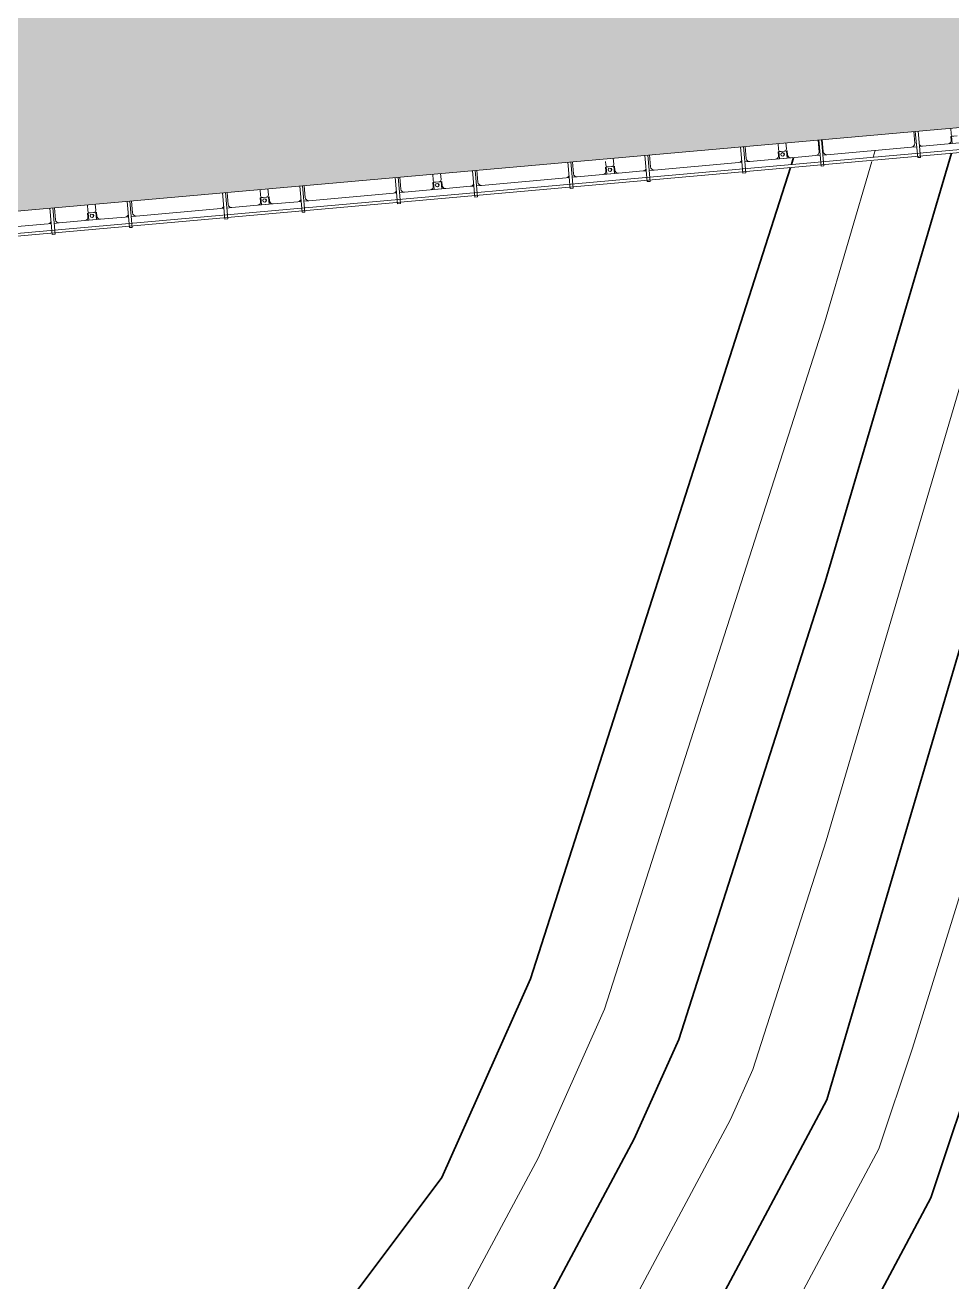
# Model space of a CAD drawing. Header units: millimetres. Extents: x -861324 to 439029, y -308065 to 694685.
# Drawn here: x -36816 to -23398, y 26268 to 44471 of the extents above; entities that cross this region are included whole.
import ezdxf

# ---------------------------------------------------------------- set-up
doc = ezdxf.new("R2010")
doc.units = ezdxf.units.MM
for name, color, linetype, lineweight in [('A-DETL-GENF', 92, 'Continuous', 9), ('A-DETL-THIN', 151, 'Continuous', 9), ('A-GENM', 13, 'Continuous', 9), ('C-TOPO-MAJR', 7, 'Continuous', 35), ('C-TOPO-MINR', 7, 'Continuous', 9), ('S-BEAM', 12, 'Continuous', 9)]:
    doc.layers.add(name, color=color, linetype=linetype, lineweight=lineweight)

# ---------------------------------------------------------------- blocks, each defined once
blk = doc.blocks.new('Dầm C52 - Dầm C52-21033-BỐ TRÍ BÈ PIN HỒ BẢN MÒNG')
at = {"layer": 'S-BEAM', "color": 7}
for p, q in [((-63519, -20), (-63519, 20)), ((-63519, 20), (-63137, 20)), ((-63137, -20), (-63519, -20))]:
    blk.add_line(p, q, dxfattribs=at)
blk = doc.blocks.new('Dầm C52 - Dầm C52-21034-BỐ TRÍ BÈ PIN HỒ BẢN MÒNG')
at = {"layer": 'S-BEAM', "color": 7}
for p, q in [((-63521, -20), (-63521, 20)), ((-63521, 20), (-63139, 20)), ((-63139, -20), (-63521, -20))]:
    blk.add_line(p, q, dxfattribs=at)
blk = doc.blocks.new('Dầm C52 - Dầm C52-21035-BỐ TRÍ BÈ PIN HỒ BẢN MÒNG')
at = {"layer": 'S-BEAM', "color": 7}
for p, q in [((-63523, -20), (-63523, 20)), ((-63523, 20), (-63141, 20)), ((-63141, -20), (-63523, -20))]:
    blk.add_line(p, q, dxfattribs=at)
blk = doc.blocks.new('Dầm C52 - Dầm C52-21036-BỐ TRÍ BÈ PIN HỒ BẢN MÒNG')
at = {"layer": 'S-BEAM', "color": 7}
for p, q in [((-63524, -20), (-63524, 20)), ((-63524, 20), (-63142, 20)), ((-63142, -20), (-63524, -20))]:
    blk.add_line(p, q, dxfattribs=at)
blk = doc.blocks.new('Dầm C52 - Dầm C52-21037-BỐ TRÍ BÈ PIN HỒ BẢN MÒNG')
at = {"layer": 'S-BEAM', "color": 7}
for p, q in [((-63526, -20), (-63526, 20)), ((-63526, 20), (-63144, 20)), ((-63144, -20), (-63526, -20))]:
    blk.add_line(p, q, dxfattribs=at)
blk = doc.blocks.new('Dầm C52 - Dầm C52-21038-BỐ TRÍ BÈ PIN HỒ BẢN MÒNG')
at = {"layer": 'S-BEAM', "color": 7}
for p, q in [((-63528, -20), (-63528, 20)), ((-63528, 20), (-63146, 20)), ((-63146, -20), (-63528, -20))]:
    blk.add_line(p, q, dxfattribs=at)
blk = doc.blocks.new('Dầm C52 - Dầm C52-21039-BỐ TRÍ BÈ PIN HỒ BẢN MÒNG')
at = {"layer": 'S-BEAM', "color": 7}
for p, q in [((-63530, -20), (-63530, 20)), ((-63530, 20), (-63148, 20)), ((-63148, -20), (-63530, -20))]:
    blk.add_line(p, q, dxfattribs=at)
blk = doc.blocks.new('Dầm C52 - Dầm C52-21040-BỐ TRÍ BÈ PIN HỒ BẢN MÒNG')
at = {"layer": 'S-BEAM', "color": 7}
for p, q in [((-63531, -20), (-63531, 20)), ((-63531, 20), (-63149, 20)), ((-63149, -20), (-63531, -20))]:
    blk.add_line(p, q, dxfattribs=at)
blk = doc.blocks.new('Dầm C52 - Dầm C52-21041-BỐ TRÍ BÈ PIN HỒ BẢN MÒNG')
at = {"layer": 'S-BEAM', "color": 7}
for p, q in [((-63533, -20), (-63533, 20)), ((-63533, 20), (-63151, 20)), ((-63151, -20), (-63533, -20))]:
    blk.add_line(p, q, dxfattribs=at)
blk = doc.blocks.new('Dầm C52 - Dầm C52-21042-BỐ TRÍ BÈ PIN HỒ BẢN MÒNG')
at = {"layer": 'S-BEAM', "color": 7}
for p, q in [((-63535, -20), (-63535, 20)), ((-63535, 20), (-63153, 20)), ((-63153, -20), (-63535, -20))]:
    blk.add_line(p, q, dxfattribs=at)
blk = doc.blocks.new('Dầm C52 - Dầm C52-21043-BỐ TRÍ BÈ PIN HỒ BẢN MÒNG')
at = {"layer": 'S-BEAM', "color": 7}
for p, q in [((-63537, -20), (-63537, 20)), ((-63537, 20), (-63155, 20)), ((-63155, -20), (-63537, -20))]:
    blk.add_line(p, q, dxfattribs=at)
blk = doc.blocks.new('Dầm C52 - Hộp 40x60-15956-BỐ TRÍ BÈ PIN HỒ BẢN MÒNG')
at = {"layer": 'S-BEAM', "color": 7}
for p, q in [((1822, 20), (37158, 20)), ((37158, -20), (1822, -20))]:
    blk.add_line(p, q, dxfattribs=at)
blk = doc.blocks.new('Dai phao do pin - DẢI PHAO ĐỠ PIN-V103-BỐ TRÍ BÈ PIN HỒ BẢN MÒNG')
at = {"layer": 'A-GENM', "color": 7}
for p, q in [((54490, -173), (54490, 0)), ((43390, 0), (43390, -173)), ((43860, -173), (43860, -118)), ((43860, -118), (43952, -118)), ((43868, 0), (43868, -88)), ((43898, -118), (43990, -118)), ((43982, -88), (43982, 0)), ((43990, -118), (43990, -173)), ((44510, 0), (44510, -173)), ((45900, 0), (45900, -173)), ((46370, -173), (46370, -118)), ((46370, -118), (46462, -118)), ((46378, 0), (46378, -88)), ((46408, -118), (46500, -118)), ((46492, -88), (46492, 0)), ((46500, -118), (46500, -173)), ((47020, 0), (47020, -173)), ((48410, 0), (48410, -173)), ((48880, -173), (48880, -118)), ((48880, -118), (48972, -118)), ((48888, 0), (48888, -88)), ((48918, -118), (49010, -118)), ((49002, -88), (49002, 0)), ((49010, -118), (49010, -173)), ((49530, 0), (49530, -173)), ((50920, 0), (50920, -173)), ((51390, -173), (51390, -118)), ((51390, -118), (51482, -118)), ((51398, -37), (51398, -88)), ((51428, -118), (51520, -118)), ((51512, -88), (51512, 0)), ((51520, -118), (51520, -173)), ((52040, 0), (52040, -173)), ((53430, 0), (53430, -173)), ((53900, -173), (53900, -118)), ((53900, -118), (53992, -118)), ((53908, 0), (53908, -88)), ((53938, -118), (54030, -118)), ((54022, -88), (54022, 0)), ((54030, -118), (54030, -173)), ((54550, 0), (54550, -173)), ((55880, -173), (55880, 0)), ((56410, -173), (56410, -118)), ((56410, -118), (56502, -118)), ((56418, 0), (56418, -88)), ((42050, -223), (43280, -223)), ((43325, -223), (43280, -223)), ((43440, -223), (43365, -223)), ((43440, -223), (43810, -223)), ((44040, -223), (44400, -223)), ((44445, -223), (44400, -223)), ((44560, -223), (44485, -223)), ((44560, -223), (45790, -223)), ((45835, -223), (45790, -223)), ((45950, -223), (45875, -223)), ((45950, -223), (46320, -223)), ((46550, -223), (46910, -223)), ((46955, -223), (46910, -223)), ((47070, -223), (46995, -223)), ((47070, -223), (48300, -223)), ((48345, -223), (48300, -223)), ((48460, -223), (48385, -223)), ((48460, -223), (48830, -223)), ((49060, -223), (49420, -223)), ((49465, -223), (49420, -223)), ((49580, -223), (49505, -223)), ((49580, -223), (50810, -223)), ((50855, -223), (50810, -223)), ((50970, -223), (50895, -223)), ((50970, -223), (51340, -223)), ((51570, -223), (51930, -223)), ((51975, -223), (51930, -223)), ((52090, -223), (52015, -223)), ((52090, -223), (53320, -223)), ((53365, -223), (53320, -223)), ((53480, -223), (53405, -223)), ((53480, -223), (53850, -223)), ((54080, -223), (54440, -223)), ((54499, -223), (54440, -223)), ((54600, -223), (54539, -223)), ((54600, -223), (55830, -223)), ((55904, -223), (55830, -223)), ((55990, -223), (55944, -223)), ((55990, -223), (56360, -223))]:
    blk.add_line(p, q, dxfattribs=at)
at = {"layer": 'A-GENM', "color": 9}
for p, q in [((43952, -118), (43860, -118)), ((43860, -118), (43860, -173)), ((43860, -173), (43860, -118)), ((43860, -118), (43860, -173)), ((43860, -118), (43952, -118)), ((43952, -118), (43860, -118)), ((43868, -223), (43868, -116)), ((43868, -116), (43868, -223)), ((43990, -118), (43898, -118)), ((43898, -118), (43990, -118)), ((43990, -118), (43898, -118)), ((43982, -116), (43982, -223)), ((43982, -223), (43982, -116)), ((43990, -173), (43990, -118)), ((43990, -118), (43990, -173)), ((43990, -173), (43990, -118)), ((46462, -118), (46370, -118)), ((46370, -118), (46370, -173)), ((46370, -173), (46370, -118)), ((46370, -118), (46370, -173)), ((46370, -118), (46462, -118)), ((46462, -118), (46370, -118)), ((46378, -223), (46378, -116)), ((46378, -116), (46378, -223)), ((46500, -118), (46408, -118)), ((46408, -118), (46500, -118)), ((46500, -118), (46408, -118)), ((46492, -116), (46492, -223)), ((46492, -223), (46492, -116)), ((46500, -173), (46500, -118)), ((46500, -118), (46500, -173)), ((46500, -173), (46500, -118)), ((48972, -118), (48880, -118)), ((48880, -118), (48880, -173)), ((48880, -173), (48880, -118)), ((48880, -118), (48880, -173)), ((48880, -118), (48972, -118)), ((48972, -118), (48880, -118)), ((48888, -223), (48888, -116)), ((48888, -116), (48888, -223)), ((49010, -118), (48918, -118)), ((48918, -118), (49010, -118)), ((49010, -118), (48918, -118)), ((49002, -116), (49002, -223)), ((49002, -223), (49002, -116)), ((49010, -173), (49010, -118)), ((49010, -118), (49010, -173)), ((49010, -173), (49010, -118)), ((51482, -118), (51390, -118)), ((51390, -118), (51390, -173)), ((51390, -173), (51390, -118)), ((51390, -118), (51390, -173)), ((51390, -118), (51482, -118)), ((51482, -118), (51390, -118)), ((51398, -223), (51398, -116)), ((51398, -116), (51398, -223)), ((51520, -118), (51428, -118)), ((51428, -118), (51520, -118)), ((51520, -118), (51428, -118)), ((51512, -116), (51512, -223)), ((51512, -223), (51512, -116)), ((51520, -173), (51520, -118)), ((51520, -118), (51520, -173)), ((51520, -173), (51520, -118)), ((53992, -118), (53900, -118)), ((53900, -118), (53900, -173)), ((53900, -173), (53900, -118)), ((53900, -118), (53900, -173)), ((53900, -118), (53992, -118)), ((53992, -118), (53900, -118)), ((53908, -223), (53908, -116)), ((53908, -116), (53908, -223)), ((54030, -118), (53938, -118)), ((53938, -118), (54030, -118)), ((54030, -118), (53938, -118)), ((54022, -116), (54022, -223)), ((54022, -223), (54022, -116)), ((54030, -173), (54030, -118)), ((54030, -118), (54030, -173)), ((54030, -173), (54030, -118)), ((56502, -118), (56410, -118)), ((56410, -118), (56410, -173)), ((56410, -173), (56410, -118)), ((56410, -118), (56410, -173)), ((56410, -118), (56502, -118)), ((56502, -118), (56410, -118)), ((56418, -223), (56418, -116)), ((56418, -116), (56418, -223)), ((43325, -223), (43280, -223)), ((43440, -223), (43365, -223)), ((43982, -223), (43810, -223)), ((43810, -223), (43982, -223)), ((44040, -223), (43868, -223)), ((43868, -223), (44040, -223)), ((44445, -223), (44400, -223)), ((44560, -223), (44485, -223)), ((45835, -223), (45790, -223)), ((45950, -223), (45875, -223)), ((46492, -223), (46320, -223)), ((46320, -223), (46492, -223)), ((46550, -223), (46378, -223)), ((46378, -223), (46550, -223)), ((46955, -223), (46910, -223)), ((47070, -223), (46995, -223)), ((48345, -223), (48300, -223)), ((48460, -223), (48385, -223)), ((49002, -223), (48830, -223)), ((48830, -223), (49002, -223)), ((49060, -223), (48888, -223)), ((48888, -223), (49060, -223)), ((49465, -223), (49420, -223)), ((49580, -223), (49505, -223)), ((50855, -223), (50810, -223)), ((50970, -223), (50895, -223)), ((51512, -223), (51340, -223)), ((51340, -223), (51512, -223)), ((51570, -223), (51398, -223)), ((51398, -223), (51570, -223)), ((51975, -223), (51930, -223)), ((52090, -223), (52015, -223)), ((53365, -223), (53320, -223)), ((53480, -223), (53405, -223)), ((54022, -223), (53850, -223)), ((53850, -223), (54022, -223)), ((54080, -223), (53908, -223)), ((53908, -223), (54080, -223)), ((54499, -223), (54440, -223)), ((54600, -223), (54539, -223)), ((55904, -223), (55830, -223)), ((55990, -223), (55944, -223)), ((56532, -223), (56360, -223)), ((56360, -223), (56532, -223))]:
    blk.add_line(p, q, dxfattribs=at)
at = {"layer": 'A-GENM', "color": 7}
for centre, radius, start, end in [((43440, -173), 50, 180, 270), ((43810, -173), 50, 270, 360), ((43898, -88), 30, 180, 270), ((43952, -88), 30, 270, 360), ((44040, -173), 50, 180, 270), ((44560, -173), 50, 180, 270), ((45950, -173), 50, 180, 270), ((46320, -173), 50, 270, 360), ((46408, -88), 30, 180, 270), ((46462, -88), 30, 270, 360), ((46550, -173), 50, 180, 270), ((47070, -173), 50, 180, 270), ((48460, -173), 50, 180, 270), ((48830, -173), 50, 270, 360), ((48918, -88), 30, 180, 270), ((48972, -88), 30, 270, 360), ((49060, -173), 50, 180, 270), ((49580, -173), 50, 180, 270), ((50970, -173), 50, 180, 270), ((51340, -173), 50, 270, 360), ((51428, -88), 30, 180, 270), ((51482, -88), 30, 270, 360), ((51570, -173), 50, 180, 270), ((52090, -173), 50, 180, 270), ((53480, -173), 50, 180, 270), ((53850, -173), 50, 270, 360), ((53938, -88), 30, 180, 270), ((53992, -88), 30, 270, 360), ((54080, -173), 50, 180, 270), ((54440, -173), 50, 270, 360), ((54600, -173), 50, 180, 270), ((55830, -173), 50, 270, 360), ((56360, -173), 50, 270, 360), ((56448, -88), 30, 180, 270), ((43280, -173), 50, 270, 330), ((44400, -173), 50, 270, 330), ((45790, -173), 50, 270, 330), ((46910, -173), 50, 270, 330), ((48300, -173), 50, 270, 330), ((49420, -173), 50, 270, 330), ((50810, -173), 50, 270, 330), ((51930, -173), 50, 270, 330), ((53320, -173), 50, 270, 330), ((55990, -173), 50, 210, 270)]:
    blk.add_arc(centre, radius, start, end, dxfattribs=at)
at = {"layer": 'A-GENM', "color": 9}
for centre, radius, start, end in [((43810, -173), 50, 285, 0), ((43810, -173), 50, 285, 360), ((43810, -173), 50, 285, 0), ((43919, -162), 25, 0, 180), ((43919, -162), 25, 360, 180), ((43919, -162), 25, 180, 360), ((43919, -162), 25, 180, 360), ((43921, -162), 25, 0, 180), ((43921, -162), 25, 0, 180), ((43921, -162), 25, 180, 0), ((43921, -162), 25, 180, 0), ((43952, -88), 30, 270, 285), ((43952, -88), 30, 270, 285), ((43952, -88), 30, 270, 285), ((44040, -173), 50, 180, 255), ((44040, -173), 50, 180, 255), ((44040, -173), 50, 180, 255), ((46320, -173), 50, 285, 0), ((46320, -173), 50, 285, 360), ((46320, -173), 50, 285, 0), ((46429, -162), 25, 0, 180), ((46429, -162), 25, 360, 180), ((46429, -162), 25, 180, 360), ((46429, -162), 25, 180, 360), ((46431, -162), 25, 0, 180), ((46431, -162), 25, 0, 180), ((46431, -162), 25, 180, 0), ((46431, -162), 25, 180, 0), ((46462, -88), 30, 270, 285), ((46462, -88), 30, 270, 285), ((46462, -88), 30, 270, 285), ((46550, -173), 50, 180, 255), ((46550, -173), 50, 180, 255), ((46550, -173), 50, 180, 255), ((48830, -173), 50, 285, 0), ((48830, -173), 50, 285, 360), ((48830, -173), 50, 285, 0), ((48939, -162), 25, 0, 180), ((48939, -162), 25, 360, 180), ((48939, -162), 25, 180, 0), ((48939, -162), 25, 180, 360), ((48941, -162), 25, 0, 180), ((48941, -162), 25, 0, 180), ((48941, -162), 25, 180, 0), ((48941, -162), 25, 180, 0), ((48972, -88), 30, 270, 285), ((48972, -88), 30, 270, 285), ((48972, -88), 30, 270, 285), ((49060, -173), 50, 180, 255), ((49060, -173), 50, 180, 255), ((49060, -173), 50, 180, 255), ((51340, -173), 50, 285, 0), ((51340, -173), 50, 285, 360), ((51340, -173), 50, 285, 0), ((51449, -162), 25, 0, 180), ((51449, -162), 25, 360, 180), ((51449, -162), 25, 180, 0), ((51449, -162), 25, 180, 360), ((51451, -162), 25, 0, 180), ((51451, -162), 25, 0, 180), ((51451, -162), 25, 180, 0), ((51451, -162), 25, 180, 0), ((51482, -88), 30, 270, 285), ((51482, -88), 30, 270, 285), ((51482, -88), 30, 270, 285), ((51570, -173), 50, 180, 255), ((51570, -173), 50, 180, 255), ((51570, -173), 50, 180, 255), ((53850, -173), 50, 285, 0), ((53850, -173), 50, 285, 360), ((53850, -173), 50, 285, 0), ((53959, -162), 25, 0, 180), ((53959, -162), 25, 360, 180), ((53959, -162), 25, 180, 0), ((53959, -162), 25, 180, 360), ((53961, -162), 25, 0, 180), ((53961, -162), 25, 0, 180), ((53961, -162), 25, 180, 0), ((53961, -162), 25, 180, 0), ((53992, -88), 30, 270, 285), ((53992, -88), 30, 270, 285), ((53992, -88), 30, 270, 285), ((54080, -173), 50, 180, 255), ((54080, -173), 50, 180, 255), ((54080, -173), 50, 180, 255), ((56360, -173), 50, 285, 0), ((56360, -173), 50, 285, 360), ((56360, -173), 50, 285, 0)]:
    blk.add_arc(centre, radius, start, end, dxfattribs=at)
blk = doc.blocks.new('HOBANMONG_BEPIN 4_rvt-1-BỐ TRÍ BÈ PIN HỒ BẢN MÒNG')
at = {"layer": 'A-GENM', "lineweight": 9, "rotation": 5.079345730330462}
blk.add_blockref('Dai phao do pin - DẢI PHAO ĐỠ PIN-V103-BỐ TRÍ BÈ PIN HỒ BẢN MÒNG', (-79611, 37983), dxfattribs=at)
at = {"layer": 'S-BEAM', "lineweight": 9}
for name, p, rotation in [('Dầm C52 - Dầm C52-21043-BỐ TRÍ BÈ PIN HỒ BẢN MÒNG', (-29498, 105841), 95.07934573032993), ('Dầm C52 - Dầm C52-21042-BỐ TRÍ BÈ PIN HỒ BẢN MÒNG', (-30897, 105715), 95.07934573032993), ('Dầm C52 - Dầm C52-21040-BỐ TRÍ BÈ PIN HỒ BẢN MÒNG', (-33412, 105488), 95.07934573032993), ('Dầm C52 - Dầm C52-21041-BỐ TRÍ BÈ PIN HỒ BẢN MÒNG', (-32027, 105613), 95.07934573032993), ('Dầm C52 - Dầm C52-21039-BỐ TRÍ BÈ PIN HỒ BẢN MÒNG', (-34527, 105387), 95.07934573032993), ('Dầm C52 - Dầm C52-21037-BỐ TRÍ BÈ PIN HỒ BẢN MÒNG', (-37027, 105161), 95.07934573032993), ('Dầm C52 - Dầm C52-21038-BỐ TRÍ BÈ PIN HỒ BẢN MÒNG', (-35911, 105262), 95.07934573032993), ('Dầm C52 - Dầm C52-21035-BỐ TRÍ BÈ PIN HỒ BẢN MÒNG', (-39527, 104936), 95.07934573032993), ('Dầm C52 - Dầm C52-21036-BỐ TRÍ BÈ PIN HỒ BẢN MÒNG', (-38411, 105036), 95.07934573032993), ('Dầm C52 - Dầm C52-21034-BỐ TRÍ BÈ PIN HỒ BẢN MÒNG', (-40911, 104811), 95.07934573032993), ('Dầm C52 - Dầm C52-21033-BỐ TRÍ BÈ PIN HỒ BẢN MÒNG', (-42027, 104710), 95.07934573032993), ('Dầm C52 - Hộp 40x60-15956-BỐ TRÍ BÈ PIN HỒ BẢN MÒNG', (-46405, 40593), 5.079345730330104)]:
    blk.add_blockref(name, p, dxfattribs=dict(at, rotation=rotation))

msp = doc.modelspace()

# ---------------------------------------------------------------- hatches: boundary and pattern name
at = {"layer": 'A-DETL-GENF'}
msp.add_hatch(color=8, dxfattribs=at).paths.add_polyline_path([(-77890, -10053), (-40370, -6718), (-44620, 41093), (-10168, 44155), (-21324, 169661), (-93296, 163263), (-77965, -9210)])

# ---------------------------------------------------------------- linework, layer by layer
at = {"layer": 'A-DETL-THIN'}
msp.add_line((-44620, 41093), (-10168, 44155), dxfattribs=at)
at = {"layer": 'C-TOPO-MAJR'}
for p, q in [((-25207, 28903), (-21114, 42821)), ((-25230, 36408), (-23404, 42618)), ((-25721, 42452), (-25689, 42552)), ((-29498, 30659), (-25734, 42410)), ((-27352, 29781), (-25230, 36408)), ((-30785, 27781), (-29498, 30659)), ((-23701, 27486), (-22732, 30403)), ((-27996, 28342), (-27352, 29781)), ((-29952, 20024), (-25207, 28903)), ((-30369, 23903), (-27996, 28342)), ((-36576, 20035), (-30785, 27781)), ((-27498, 20384), (-23701, 27486))]:
    msp.add_line(p, q, dxfattribs=at)
at = {"layer": 'C-TOPO-MINR'}
for p, q in [((-25218, 32655), (-22259, 42719)), ((-24536, 42557), (-24507, 42657)), ((-25241, 40161), (-24554, 42497)), ((-28425, 30220), (-25241, 40161)), ((-23969, 29653), (-22045, 35862)), ((-26279, 29342), (-25218, 32655)), ((-29390, 28062), (-28425, 30220)), ((-24454, 28194), (-23969, 29653)), ((-26601, 28622), (-26279, 29342)), ((-30160, 21963), (-26601, 28622)), ((-30577, 25842), (-29390, 28062)), ((-28725, 20204), (-24454, 28194))]:
    msp.add_line(p, q, dxfattribs=at)

# ---------------------------------------------------------------- block references
at = {"lineweight": 5}
msp.add_blockref('HOBANMONG_BEPIN 4_rvt-1-BỐ TRÍ BÈ PIN HỒ BẢN MÒNG', (0, 0), dxfattribs=at)

doc.saveas('drawing.dxf')
